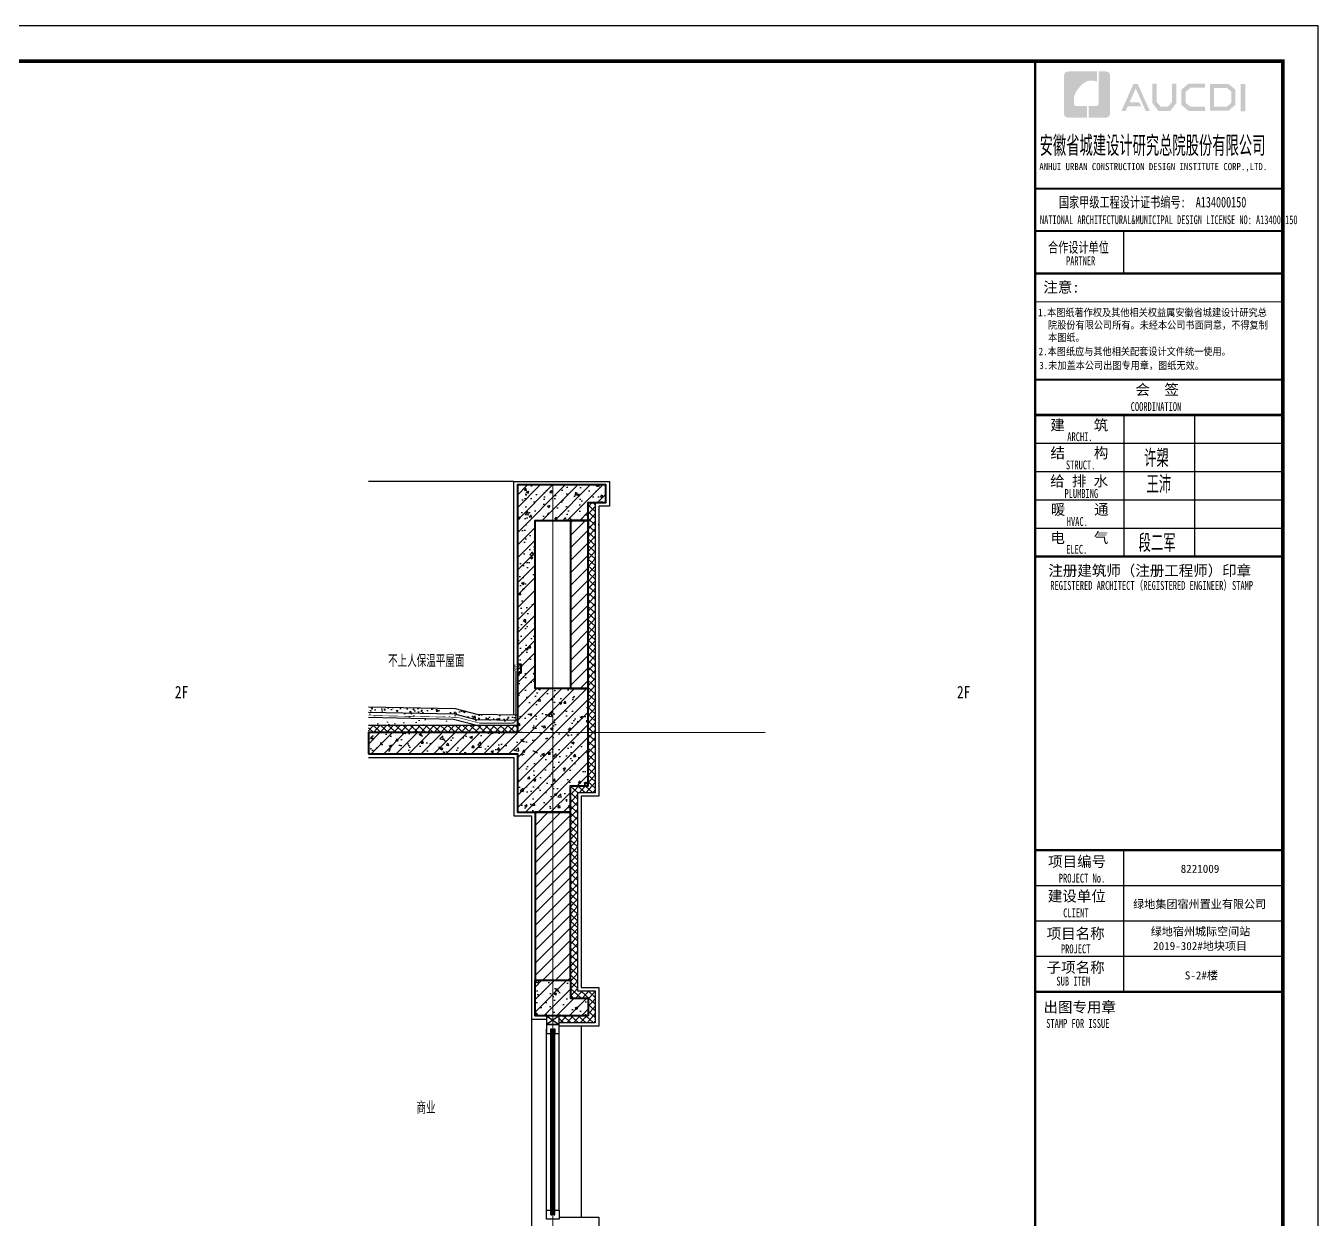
# Model space of a CAD drawing. Extents: x 1188826 to 1909461, y 608442 to 1651179.
# Drawn here: x 1481482 to 1488783, y 933348 to 940094 of the extents above; entities that cross this region are included whole.
import ezdxf

# ---------------------------------------------------------------- set-up
doc = ezdxf.new("R2010")
doc.units = 0
doc.header["$LTSCALE"] = 1000
doc.header["$MEASUREMENT"] = 0
for name, pattern in [('ACAD_ISO10W100', [18.5, 12, -3, 0.5, -3]), ('DOTE', [2.42, 2, -0.2, 0.02, -0.2]), ('HIDDEN2', [0.1875, 0.125, -0.0625])]:
    doc.linetypes.add(name, pattern=pattern)
for name, color, linetype in [('A-HATH(填充)', 8, 'Continuous'), ('A-LM-HA(填充)', 8, 'Continuous'), ('A-LM-W(窗框)', 146, 'Continuous'), ('A-TEXT(房间)', 243, 'Continuous'), ('A-WA-I(保温层)', 40, 'Continuous'), ('A-WA-M(面层)', 43, 'Continuous'), ('PUB_TEXT', 4, 'Continuous'), ('图框', 140, 'Continuous'), ('图签文字', 147, 'Continuous'), ('辅助线', 251, 'Continuous'), ('防水层', 192, 'Continuous')]:
    doc.layers.add(name, color=color, linetype=linetype)
for name, color, linetype, lineweight in [('DOTE', 19, 'DOTE', 9), ('PUB_HATCH', 8, 'Continuous', 9), ('WALL', 9, 'Continuous', 40), ('图签', 147, 'Continuous', 18)]:
    doc.layers.add(name, color=color, linetype=linetype, lineweight=lineweight)
doc.styles.add('HT', font='simhei.ttf')
doc.styles.add('TXT', font='simplex.shx', dxfattribs={"width": 0.8, "bigfont": 'hztxt.shx'})
doc.styles.add('宋体', font='', dxfattribs={"height": 50})
doc.styles.add('建筑图签-1', font='simhei.ttf', dxfattribs={"width": 0.7})
doc.styles.add('建筑图签-2', font='TXT.shx', dxfattribs={"width": 0.5, "bigfont": 'HZTXT.shx'})
doc.styles.add('黑体', font='simhei.ttf')
doc.styles.get('宋体').set_extended_font_data('SimSun')
pattern_1 = [(37.5, (1015983.53, 568620.36), (-4.000078, 122.35331), [0, -96.52, 0, -107.95, 0, -103.1875]), (7.5, (1015983.53, 568620.36), (112.38082, 179.206275), [0, -52.07, 0, -86.995, 0, -33.3375]), (327.5, (1015905.42, 568620.36), (197.748093, 0.359296), [0, -31.75, 0, -114.3, 0, -149.225]), (317.5, (1015905.42, 568620.36), (190.889113, 55.73233), [0, -15.875, 0, -74.93, 0, -85.725])]

# ---------------------------------------------------------------- blocks, each defined once
blk = doc.blocks.new('院标1')
h = blk.add_hatch(color=150)
h.dxf.hatch_style = 1
h.set_gradient(color1=(33, 113, 253), color2=(33, 113, 253), tint=1, name='INVCURVED')
edge = h.paths.add_edge_path()
edge.add_spline(control_points=[(116373, 648379), (116379, 648379), (116382, 648379), (116391, 648379), (116391, 648379), (116391, 648379), (116616, 648379), (116616, 648379), (116616, 648379), (116616, 648379), (116616, 648054), (116616, 648054), (116616, 648054), (116616, 648054), (116108, 648054), (116108, 648054), (116108, 648054), (116028, 648054), (115963, 648111), (115963, 648199), (115963, 648199), (115963, 648199), (115963, 649215), (115963, 649215), (115963, 649215), (115963, 649295), (116018, 649360), (116108, 649360), (116108, 649360), (116108, 649360), (116897, 649360), (116897, 649360), (116897, 649360), (116897, 649360), (116897, 649080), (116897, 649080), (116897, 649080), (116897, 649080), (116566, 649140), (116356, 648859), (116356, 648859), (116245, 648719), (116240, 648545), (116247, 648466), (116247, 648466), (116254, 648386), (116247, 648466), (116247, 648466), (116247, 648466), (116247, 648466), (116258, 648374), (116373, 648379)], knot_values=[0, 0, 0, 0, 0.071429, 0.071429, 0.071429, 0.107143, 0.142857, 0.142857, 0.142857, 0.178571, 0.214286, 0.214286, 0.214286, 0.25, 0.285714, 0.285714, 0.285714, 0.321429, 0.357143, 0.357143, 0.357143, 0.392857, 0.428571, 0.428571, 0.428571, 0.464286, 0.5, 0.5, 0.5, 0.535714, 0.571429, 0.571429, 0.571429, 0.607143, 0.642857, 0.642857, 0.642857, 0.678571, 0.714286, 0.714286, 0.714286, 0.75, 0.785714, 0.785714, 0.785714, 0.821429, 0.857143, 0.857143, 0.857143, 0.928571, 1, 1, 1, 1], degree=3, periodic=0)
h = blk.add_hatch(color=150)
h.dxf.hatch_style = 1
h.set_gradient(color1=(33, 113, 253), color2=(33, 113, 253), tint=1, name='INVCURVED')
edge = h.paths.add_edge_path()
edge.add_spline(control_points=[(117268, 649215), (117268, 649215), (117268, 648199), (117268, 648199), (117268, 648199), (117268, 648114), (117212, 648054), (117123, 648054), (117123, 648054), (117123, 648054), (116663, 648054), (116663, 648054), (116663, 648054), (116663, 648054), (116663, 648379), (116663, 648379), (116663, 648379), (116663, 648379), (116865, 648379), (116865, 648379), (116865, 648379), (116907, 648379), (116941, 648413), (116941, 648455), (116941, 648455), (116941, 648455), (116941, 649360), (116941, 649360), (116941, 649360), (116941, 649360), (117123, 649360), (117123, 649360), (117123, 649360), (117204, 649360), (117268, 649306), (117268, 649215)], knot_values=[0, 0, 0, 0, 0.1, 0.1, 0.1, 0.15, 0.2, 0.2, 0.2, 0.25, 0.3, 0.3, 0.3, 0.35, 0.4, 0.4, 0.4, 0.45, 0.5, 0.5, 0.5, 0.55, 0.6, 0.6, 0.6, 0.65, 0.7, 0.7, 0.7, 0.75, 0.8, 0.8, 0.8, 0.9, 1, 1, 1, 1], degree=3, periodic=0)
blk = doc.blocks.new('tq5113')
at = {"layer": '图框'}
h = blk.add_hatch(color=256, dxfattribs=at)
h.paths.add_polyline_path([(5808, 56758), (5934, 56758), (5934, 55988), (5808, 55988)])
h.paths.add_polyline_path([(5056, 56642), (5056, 56116), (5416, 56116), (5540, 56223), (5540, 56541), (5420, 56642)], flags=16)
h.paths.add_polyline_path([(4938, 56760), (4938, 55998), (5460, 55998), (5659, 56168), (5659, 56596), (5463, 56760)])
h.paths.add_polyline_path([(4795, 56764), (4795, 56648), (4388, 56648), (4255, 56537), (4255, 56218), (4388, 56115), (4797, 56115), (4797, 55993), (4333, 55993), (4131, 56168), (4131, 56596), (4329, 56764)])
h.paths.add_polyline_path([(3312, 56762), (3432, 56762), (3432, 56251), (3546, 56120), (3757, 56120), (3871, 56251), (3871, 56762), (3985, 56762), (3985, 56214), (3821, 55997), (3483, 55997), (3312, 56216)])
h.paths.add_polyline_path([(2780, 56760), (2897, 56760), (3239, 55996), (3123, 55996), (2842, 56630), (2667, 56242), (2938, 56242), (2999, 56127), (2618, 56127), (2559, 55994), (2436, 55994)])
for p, q in [((0, 53800), (7000, 53800)), ((0, 53800), (7000, 53800)), ((0, 52600), (7000, 52600))]:
    blk.add_line(p, q, dxfattribs=at)
for points, const_width in [([(0, 0), (0, 57400)], 70), ([(0, 53800), (7000, 53800)], 60), ([(0, 52600), (7000, 52600)], 60), ([(0, 52600), (7000, 52600)], 60), ([(2500, 52600), (2500, 51400)], 35), ([(0, 51400), (7000, 51400)], 60), ([(0, 51400), (7000, 51400)], 60), ([(0, 50599), (7000, 50599)], 35), ([(8, 48400), (7008, 48400)], 60), ([(8, 47400), (7008, 47400)], 70), ([(8, 47400), (7008, 47400)], 70), ([(2508, 47400), (2508, 43400)], 35), ([(4508, 47400), (4508, 43400)], 35), ([(8, 46600), (7008, 46600)], 35), ([(8, 45800), (7008, 45800)], 35), ([(8, 45000), (7008, 45000)], 35), ([(8, 44200), (7008, 44200)], 35), ([(8, 43400), (7008, 43400)], 70), ([(0, 35100), (7000, 35100)], 70), ([(0, 35100), (7000, 35100)], 70), ([(2500, 31100), (2500, 35100)], 35), ([(0, 34100), (7000, 34100)], 35), ([(0, 33100), (7000, 33100)], 35), ([(0, 32100), (7000, 32100)], 35), ([(7000, 31100), (0, 31100)], 70)]:
    blk.add_lwpolyline(points, dxfattribs=dict(at, const_width=const_width))
blk.add_blockref('院标1', (-115149, -592249))
for s, height, style, width, p in [('ANHUI URBAN CONSTRUCTION DESIGN INSTITUTE CORP.,LTD.', 200, '建筑图签-1', 0.91, (118, 54322)), ('NATIONAL ARCHITECTURAL&MUNICIPAL DESIGN LICENSE NO: A134000150', 250, '建筑图签-1', 0.6, (137, 52795)), ('PARTNER', 250, '建筑图签-1', 0.6, (875, 51634)), ('1.本图纸著作权及其他相关权益属安徽省城建设计研究总', 210, 'HT', 0.88, (86, 50193)), ('院股份有限公司所有。未经本公司书面同意，不得复制', 210, 'HT', 0.88, (365, 49839)), ('本图纸。', 210, 'HT', 0.88, (365, 49489)), (' 2.本图纸应与其他相关配套设计文件统一使用。 ', 210, 'HT', 0.88, (-25, 49092)), ('3.未加盖本公司出图专用章，图纸无效。', 210, 'HT', 0.88, (118, 48698)), ('COORDINATION', 250, '建筑图签-1', 0.7, (2700, 47513)), ('ARCHI.', 250, '建筑图签-1', 0.7, (909, 46662)), ('STRUCT.', 250, '建筑图签-1', 0.7, (870, 45865)), ('PLUMBING', 250, '建筑图签-1', 0.7, (829, 45058)), ('HVAC.', 250, '建筑图签-1', 0.7, (894, 44265)), ('ELEC.', 250, '建筑图签-1', 0.7, (878, 43480)), ('REGISTERED ARCHITECT（REGISTERED ENGINEER）STAMP', 250, '建筑图签-1', 0.7, (429, 42459)), ('PROJECT No.', 250, '建筑图签-1', 0.7, (670, 34185, -1799)), ('CLIENT', 250, '建筑图签-1', 0.7, (794, 33206)), ('PROJECT', 250, '建筑图签-1', 0.7, (729, 32187)), ('SUB ITEM', 250, '建筑图签-1', 0.7, (602, 31276)), ('STAMP FOR ISSUE', 250, '建筑图签-1', 0.7, (313, 30081))]:
    blk.add_text(s, height=height, dxfattribs=dict(at, style=style, width=width)).set_placement(p)
at = {"layer": '图签', "color": 2, "style": '宋体'}
for s, height, p in [('8221009 ', 229.3, (4112, 34462)), ('绿地集团宿州置业有限公司', 229.34, (2771, 33462)), ('绿地宿州城际空间站', 229.3, (3266, 32688)), ('2019-302#地块项目', 229.34, (3333, 32279)), ('S-2#楼', 229.3, (4229, 31448))]:
    blk.add_text(s, height=height, dxfattribs=at).set_placement(p)
at = {"layer": '图签文字', "color": 7, "style": '建筑图签-1'}
for s, height, width, p in [('安徽省城建设计研究总院股份有限公司', 500, 0.55, (128, 54777)), ('国家甲级工程设计证书编号:  A134000150', 300, 0.7, (672, 53267)), ('合作设计单位', 300, 0.7, (365, 51990))]:
    blk.add_text(s, height=height, dxfattribs=dict(at, width=width)).set_placement(p)
for s, p in [('注意:', (231, 50863)), ('会  签', (2835, 47968)), ('建    筑', (430, 46967)), ('结    构', (434, 46179)), ('给 排 水', (425, 45385)), ('暖    通', (443, 44582)), ('电    气', (433, 43782)), ('注册建筑师（注册工程师）印章', (375, 42854)), ('项目编号', (368, 34632)), ('建设单位', (360, 33655)), ('项目名称', (327, 32597)), ('子项名称', (327, 31640)), ('出图专用章', (236, 30518))]:
    blk.add_text(s, height=300, dxfattribs=at).set_placement(p)
at = {"layer": '图签文字', "color": 1, "style": '建筑图签-2', "width": 0.7}
for s, p in [('许槊', (3075, 45928)), ('王沛', (3146, 45187)), ('段二军', (2921, 43532))]:
    blk.add_text(s, height=500, dxfattribs=at).set_placement(p)

msp = doc.modelspace()

# ---------------------------------------------------------------- hatches: boundary and pattern name
at = {"layer": 'A-HATH(填充)'}
h = msp.add_hatch(dxfattribs=at)
h.set_pattern_fill('钢筋混凝土', color=256, scale=20, style=0)
h.set_pattern_definition([(45, (-8189.24, 0), (-35.355339, 35.355339), []), (50, (-8189.24, 0), (143.4520365, -12.550427), [15, -165]), (355, (-8189.24, 0), (-27.750267, 150.438427), [12, -132]), (100.4514, (-8177.28, -1.05), (115.701876, 137.887908), [12.748038, -140.228422]), (46.1842, (-8189.24, 40), (213.44821, -33.103803), [22.5, -247.5]), (96.6356, (-8171.45, 37.24), (186.93254, 194.823574), [19.122058, -210.3426]), (351.1842, (-8189.24, 40), (186.93239, 194.82372), [18, -198]), (21, (-8169.24, 30), (119.3814104, -80.523778), [15, -165]), (326, (-8169.24, 30), (48.663066, 145.030009), [12, -132]), (71.4514, (-8159.29, 23.29), (168.044526, 64.506099), [12.748038, -140.228422]), (37.5, (-8189.24, 0), (2.431971, 66.5787708), [0, -130.4, 0, -134, 0, -132.5]), (7.5, (-8189.24, 0), (52.6139075, 78.8823424), [0, -76.4, 0, -127.4, 0, -50.5]), (327.5, (-8233.84, 0), (106.7644872, -4.5109743), [0, -50, 0, -156, 0, -207]), (317.5, (-8253.84, 0), (116.637234, 20.0209965), [0, -65, 0, -103.6, 0, -147])])
h.paths.add_polyline_path([(1483417.8, 935978.4), (1484259.6, 935978.4), (1484259.6, 935648.4), (1484559.6, 935648.4), (1484559.6, 935798.4), (1484659.6, 935798.4), (1484659.6, 936348.4), (1484559.6, 936348.4), (1484359.6, 936348.4), (1484359.6, 937298.4), (1484659.6, 937298.4), (1484659.6, 937248.4), (1484659.6, 937398.4), (1484759.6, 937398.4), (1484759.6, 937498.4), (1484259.6, 937498.4), (1484259.6, 936098.4), (1483417.8, 936098.4)])
h = msp.add_hatch(dxfattribs=at)
h.set_pattern_fill('钢筋混凝土', color=256, scale=20, style=0)
h.set_pattern_definition([(45, (168878.56, 304507.25), (-35.355339, 35.355339), []), (50, (168878.56, 304507.25), (143.4520365, -12.550427), [15, -165]), (355, (168878.56, 304507.25), (-27.750267, 150.438427), [12, -132]), (100.4514, (168890.51, 304506.2), (115.701876, 137.887908), [12.748038, -140.228422]), (46.1842, (168878.56, 304547.25), (213.44821, -33.103803), [22.5, -247.5]), (96.6356, (168896.35, 304544.49), (186.93254, 194.823574), [19.122058, -210.3426]), (351.1842, (168878.56, 304547.25), (186.93239, 194.82372), [18, -198]), (21, (168898.56, 304537.25), (119.38141, -80.523778), [15, -165]), (326, (168898.56, 304537.25), (48.663066, 145.030009), [12, -132]), (71.4514, (168908.51, 304530.54), (168.044526, 64.5061), [12.748038, -140.228422]), (37.5, (168878.56, 304507.25), (2.431971, 66.5787708), [0, -130.4, 0, -134, 0, -132.5]), (7.5, (168878.56, 304507.25), (52.6139075, 78.8823424), [0, -76.4, 0, -127.4, 0, -50.5]), (327.5, (168833.96, 304507.25), (106.7644872, -4.5109743), [0, -50, 0, -156, 0, -207]), (317.5, (168813.96, 304507.25), (116.637234, 20.0209965), [0, -65, 0, -103.6, 0, -147])])
h.paths.add_polyline_path([(1484659.6, 934498.4), (1484359.6, 934498.4), (1484359.6, 934698.4), (1484559.6, 934698.4), (1484559.6, 934598.4), (1484659.6, 934598.4)])
at = {"layer": 'A-LM-HA(填充)'}
h = msp.add_hatch(dxfattribs=at)
h.set_pattern_fill('混凝土', color=256, scale=10, style=0)
h.set_pattern_definition([(50, (1015983.525, 568620.36), (71.726018, -6.2752135), [7.5, -82.5]), (355, (1015983.525, 568620.36), (-13.875133, 75.219213), [6, -66]), (100.4514, (1015989.5, 568619.836), (57.850938, 68.943954), [6.374019, -70.114211]), (46.1842, (1015983.525, 568640.36), (106.724105, -16.551901), [11.25, -123.75]), (96.6356, (1015992.42, 568638.98), (93.46627, 97.411787), [9.561029, -105.1713]), (351.1842, (1015983.53, 568640.36), (93.466195, 97.41186), [9, -99]), (21, (1015993.525, 568635.36), (59.690705, -40.261889), [7.5, -82.5]), (326, (1015993.525, 568635.36), (24.331533, 72.5150045), [6, -66]), (71.4514, (1015998.5, 568632.004), (84.022263, 32.25305), [6.374019, -70.114211]), (37.5, (1015983.525, 568620.36), (1.2159855, 33.2893854), [0, -65.2, 0, -67, 0, -66.25]), (7.5, (1015983.525, 568620.36), (26.3069537, 39.4411712), [0, -38.2, 0, -63.7, 0, -25.25]), (327.5, (1015961.225, 568620.36), (53.3822436, -2.2554872), [0, -25, 0, -78, 0, -103.5]), (317.5, (1015951.225, 568620.36), (58.318617, 10.0104982), [0, -32.5, 0, -51.8, 0, -73.5])])
h.paths.add_polyline_path([(1483417.8, 936245), (1483417.8, 936215), (1483903.6, 936205.3), (1484025.5, 936172.8), (1484259.6, 936168.2), (1484259.6, 936198.2), (1484029.7, 936202.8), (1483907.8, 936235.2)])
at = {"layer": 'PUB_HATCH'}
h = msp.add_hatch(dxfattribs=at)
h.set_pattern_fill('多孔材料', color=256, scale=10, angle=2.86241, style=0)
h.set_pattern_definition([(47.8624052, (-8169.263, 1), (-20.97382044, 18.97631373), []), (137.8624052, (-8169.263, 1), (-18.97631373, -20.97382044), [])])
h.paths.add_polyline_path([(1484494.6, 934498.4), (1484659.6, 934498.4), (1484659.6, 934598.4), (1484559.6, 934598.4), (1484559.6, 935798.4), (1484659.6, 935798.4), (1484659.6, 937398.4), (1484699.6, 937398.4), (1484699.6, 935758.4), (1484599.6, 935758.4), (1484599.6, 934638.4), (1484699.6, 934638.4), (1484699.6, 934458.4), (1484494.6, 934458.4)])
h = msp.add_hatch(dxfattribs=at)
h.set_pattern_fill('普通砖', color=256, scale=20, style=0)
h.set_pattern_definition([(45, (201380.4, 304643.15), (-35.3553532, 35.3553532), [])])
h.paths.add_polyline_path([(1484559.6, 936348.4), (1484659.6, 936348.4), (1484659.6, 937298.4), (1484559.6, 937298.4)])
h = msp.add_hatch(dxfattribs=at)
h.set_pattern_fill('AR-SAND', color=256, scale=50)
h.set_pattern_definition(pattern_1)
h.paths.add_polyline_path([(1483417.8, 936215), (1483417.8, 936185), (1483899.3, 936175.4), (1484038.4, 936138.4), (1484259.6, 936138.4), (1484259.6, 936168.2), (1484025.5, 936172.8), (1483903.6, 936205.3)])
h = msp.add_hatch(dxfattribs=at)
h.set_pattern_fill('AR-SAND', color=256, scale=50)
h.set_pattern_definition(pattern_1)
h.paths.add_polyline_path([(1483417.8, 936185), (1483417.8, 936138.4), (1484038.4, 936138.4), (1483899.3, 936175.4)])
h = msp.add_hatch(dxfattribs=at)
h.set_pattern_fill('多孔材料', color=256, scale=10, angle=2.86241, style=0)
h.set_pattern_definition([(47.8624052, (182577.326, 304608.247), (-20.97382044, 18.97631373), []), (137.8624052, (182577.326, 304608.247), (-18.97631373, -20.97382044), [])])
h.paths.add_polyline_path([(1483417.8, 936138.4), (1483417.8, 936098.4), (1484259.6, 936098.4), (1484259.6, 936138.4)])
h = msp.add_hatch(dxfattribs=at)
h.set_pattern_fill('普通砖', color=256, scale=20, style=0)
h.set_pattern_definition([(45, (168878.56, 304643.15), (-35.3553532, 35.3553532), [])])
h.paths.add_polyline_path([(1484359.6, 934698.4), (1484559.6, 934698.4), (1484559.6, 935648.4), (1484359.6, 935648.4)])

# ---------------------------------------------------------------- linework, layer by layer
at = {"layer": 'A-LM-W(窗框)'}
for p, q in [((1484424.6, 934498.4), (1484494.6, 934448.4)), ((1484494.6, 934498.4), (1484424.6, 934448.4)), ((1484424.6, 933398.4), (1484424.6, 934423.4, 0)), ((1484448.6, 933373.4, 0), (1484448.6, 934423.4, 0)), ((1484454.6, 933373.4, 0), (1484454.6, 934423.4, 0)), ((1484464.6, 933373.4, 0), (1484464.6, 934423.4, 0)), ((1484470.6, 933373.4, 0), (1484470.6, 934423.4, 0)), ((1484494.6, 933398.4), (1484494.6, 934423.4, 0))]:
    msp.add_line(p, q, dxfattribs=at)
msp.add_lwpolyline([(1484494.6, 934498.4), (1484424.6, 934498.4), (1484424.6, 934448.4), (1484494.6, 934448.4), (1484494.6, 934498.4)], dxfattribs=at)
at = {"layer": 'A-LM-W(窗框)', "elevation": 0}
for points in [[(1484494.6, 934398.4), (1484494.6, 934448.4), (1484424.6, 934448.4), (1484424.6, 934398.4), (1484448.6, 934398.4), (1484448.6, 934423.4), (1484454.6, 934423.4), (1484454.6, 934398.4), (1484464.6, 934398.4), (1484464.6, 934423.4), (1484470.6, 934423.4), (1484470.6, 934398.4)], [(1484494.6, 933398.4), (1484494.6, 933348.4), (1484424.6, 933348.4), (1484424.6, 933398.4), (1484448.6, 933398.4), (1484448.6, 933373.4), (1484454.6, 933373.4), (1484454.6, 933398.4), (1484464.6, 933398.4), (1484464.6, 933373.4), (1484470.6, 933373.4), (1484470.6, 933398.4)]]:
    msp.add_lwpolyline(points, close=True, dxfattribs=at)
at = {"layer": 'A-WA-I(保温层)'}
for points in [[(1484494.6, 934498.4), (1484659.6, 934498.4), (1484659.6, 934598.4), (1484559.6, 934598.4), (1484559.6, 935798.4), (1484659.6, 935798.4), (1484659.6, 937398.4), (1484699.6, 937398.4), (1484699.6, 935758.4), (1484599.6, 935758.4), (1484599.6, 934638.4), (1484699.6, 934638.4), (1484699.6, 934458.4), (1484494.6, 934458.4), (1484494.6, 934498.4)], [(1483417.8, 936098.4), (1484259.6, 936098.4), (1484259.6, 936138.4), (1483417.8, 936138.4)]]:
    msp.add_lwpolyline(points, dxfattribs=at)
at = {"layer": 'A-WA-M(面层)'}
for points in [[(1484239.6, 936198.6), (1484239.6, 937518.4), (1484779.6, 937518.4), (1484779.6, 937378.4), (1484719.6, 937378.4), (1484719.6, 937268.4), (1484719.6, 937268.4), (1484719.6, 937278.4), (1484719.6, 937278.4), (1484719.6, 935738.4), (1484619.6, 935738.4), (1484619.6, 934658.4), (1484719.6, 934658.4), (1484719.6, 934438.4), (1484494.6, 934438.4)], [(1483417.8, 936245), (1483907.8, 936235.2), (1484029.7, 936202.8)], [(1483417.8, 936215), (1483903.6, 936205.3), (1484025.5, 936172.8), (1484259.6, 936168.2)], [(1483417.8, 936185), (1483899.3, 936175.4), (1484038.4, 936138.4)], [(1484029.7, 936202.8), (1484259, 936198.2)], [(1483417.8, 935958.4), (1484239.6, 935958.4), (1484239.6, 935628.4), (1484339.6, 935628.4), (1484339.6, 934478.4), (1484424.6, 934478.4)], [(1484494.6, 933358.9), (1484719.6, 933358.9), (1484719.6, 933138.9), (1484619.6, 933138.9), (1484619.6, 932098.3)]]:
    msp.add_lwpolyline(points, dxfattribs=at)
at = {"layer": 'DOTE', "linetype": 'ACAD_ISO10W100', "ltscale": 100}
for p, q in [((1484459.6, 937498.4), (1484459.6, 931298.4)), ((1483417.8, 936098.4), (1485659.6, 936098.4))]:
    msp.add_line(p, q, dxfattribs=at)
at = {"layer": 'WALL'}
for points in [[(1483417.8, 935978.4), (1484259.6, 935978.4), (1484259.6, 935648.4), (1484559.6, 935648.4), (1484559.6, 935798.4), (1484659.6, 935798.4), (1484659.6, 936348.4), (1484559.6, 936348.4), (1484559.6, 936348.4), (1484359.6, 936348.4), (1484359.6, 937298.4), (1484659.6, 937298.4), (1484659.6, 937248.4), (1484659.6, 937248.4), (1484659.6, 937398.4), (1484759.6, 937398.4), (1484759.6, 937498.4), (1484259.6, 937498.4), (1484259.6, 936098.4), (1483417.8, 936098.4), (1483417.8, 935978.4)], [(1484259.6, 937498.4), (1484259.6, 937298.4)], [(1484259.6, 936485.3), (1484279.6, 936485.3), (1484279.6, 936435.3), (1484259.6, 936435.3)], [(1484659.6, 934498.4), (1484359.6, 934498.4), (1484359.6, 934698.4), (1484559.6, 934698.4), (1484559.6, 934598.4), (1484659.6, 934598.4), (1484659.6, 934498.4)]]:
    msp.add_lwpolyline(points, dxfattribs=at)
for points in [[(1484559.6, 936348.4), (1484659.6, 936348.4), (1484659.6, 937298.4), (1484559.6, 937298.4)], [(1484359.6, 934698.4), (1484559.6, 934698.4), (1484559.6, 935648.4), (1484359.6, 935648.4)]]:
    msp.add_lwpolyline(points, close=True, dxfattribs=at)
at = {"layer": '图框'}
msp.add_lwpolyline([(1471963.5, 928213.6), (1488783.5, 928213.6), (1488783.5, 940093.6), (1471963.5, 940093.6)], close=True, dxfattribs=at)
at = {"layer": '图框', "const_width": 20}
msp.add_lwpolyline([(1472463.5, 928413.6), (1488583.5, 928413.6), (1488583.5, 939893.6), (1472463.5, 939893.6)], close=True, dxfattribs=at)
at = {"layer": '辅助线'}
for points in [[(1484239.6, 937518.4), (1483417.8, 937518.4)], [(1484619.6, 934438.4), (1484619.6, 933358.9)]]:
    msp.add_lwpolyline(points, dxfattribs=at)
at = {"layer": '辅助线', "elevation": 0}
msp.add_lwpolyline([(1484339.6, 934478.4), (1484339.6, 933298.4)], dxfattribs=at)
at = {"layer": '防水层', "linetype": 'HIDDEN2', "ltscale": 0.2, "const_width": 3}
for points in [[(1484249.6, 936449.3), (1484249.6, 936178.4, -0.411589), (1484224.8, 936153.4, -0.002239), (1484224.4, 936153.4), (1484044.9, 936153.4, -0.065108), (1484035.9, 936154.5), (1483926.6, 936183.6, 0.059743), (1483918.3, 936184.8), (1483417.8, 936195.5)], [(1484254.6, 936449.3), (1484254.6, 936178.4, -0.410517), (1484224.9, 936148.4, -0.003156), (1484224.4, 936148.4), (1484044.9, 936148.4)]]:
    msp.add_lwpolyline(points, format="xyb", dxfattribs=at)
for points in [[(1484241.8, 936447.8), (1484279.6, 936485.3)], [(1484246, 936484.5), (1484246, 936456.7)], [(1484246, 936470.6), (1484286.9, 936470.6)]]:
    msp.add_lwpolyline(points, dxfattribs=at)

# ---------------------------------------------------------------- block references
at = {"layer": 'WALL', "xscale": 0.2, "yscale": 0.2, "zscale": 0.2}
msp.add_blockref('tq5113', (1487184.4, 928413.6), dxfattribs=at)

# ---------------------------------------------------------------- texts
at = {"layer": 'A-TEXT(房间)', "style": '黑体', "width": 0.8}
for p in [(1482324.2, 936292.9), (1486742.5, 936292.9)]:
    msp.add_text('2F', height=70, dxfattribs=at).set_placement(p)
at = {"layer": 'PUB_TEXT', "color": 7, "style": 'TXT', "width": 0.7}
for s, p in [('不上人保温平屋面', (1483529.1, 936468.7, 0)), ('商业', (1483689.2, 933943.3, 0))]:
    msp.add_text(s, height=70, dxfattribs=at).set_placement(p)

doc.saveas('drawing.dxf')
